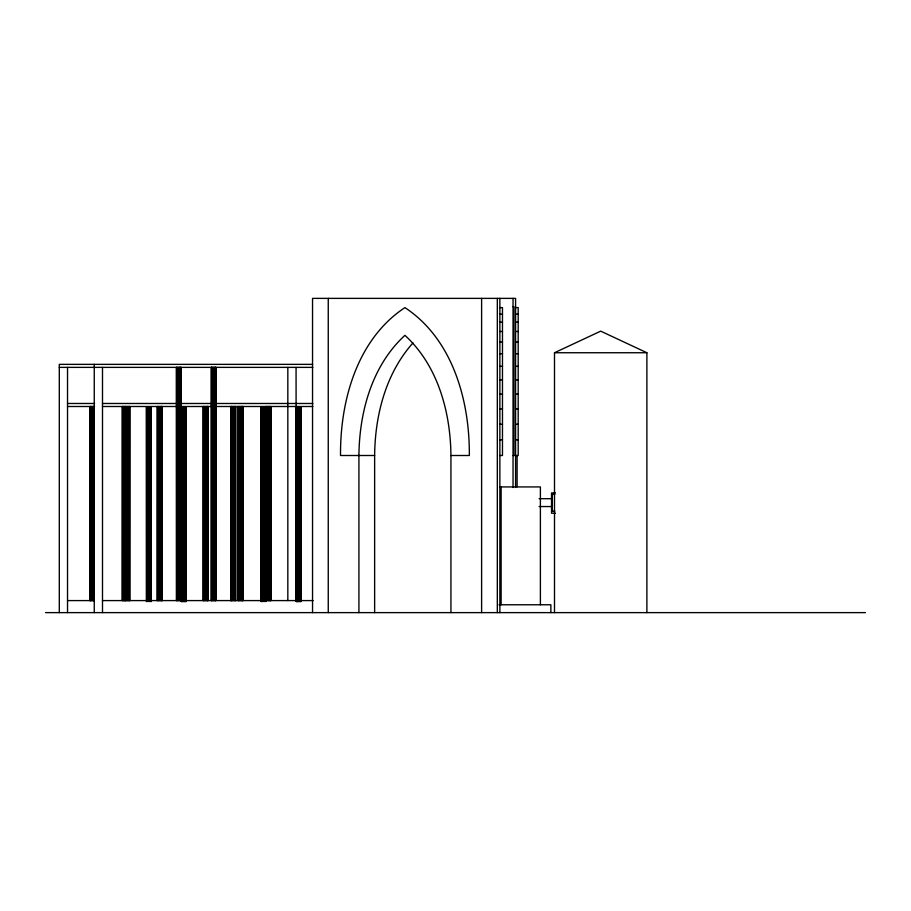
<?xml version="1.0" encoding="UTF-8"?>
<svg xmlns="http://www.w3.org/2000/svg" width="911" height="911" viewBox="0 0 911 911"><rect width="100%" height="100%" fill="white"/><g stroke="black" fill="none" stroke-linecap="round" stroke-linejoin="round"><path stroke-width="1.37" d="M374.637 612.625L374.637 455.5C375.013 415.382 385.717 373.396 412.979 342.923M554.503 612.625L554.503 352.739L600.702 331.149L646.89 352.739L646.89 612.625M513.041 306.7L513.963 306.7L513.963 455.5L513.041 455.5M499.866 307.611L502.473 307.611L502.473 455.5L499.866 455.5M515.58 307.611L518.188 307.611L518.188 455.5L514.613 455.5M499.866 314.193L502.473 314.193M515.58 314.193L518.188 314.193M499.866 322.175L502.473 322.175M515.58 322.175L518.188 322.175M499.866 331.49L502.473 331.49M515.58 331.49L518.188 331.49M499.866 342.024L502.473 342.024M515.58 342.024L518.188 342.024M554.503 352.739L646.89 352.739M499.866 353.684L502.473 353.684M515.58 353.684L518.188 353.684M312.598 364.366L59.295 364.366L59.295 612.625M499.866 366.347L502.473 366.347M515.58 366.347L518.188 366.347M59.295 367.372L312.837 367.372M499.866 379.876L502.473 379.876M515.58 379.876L518.188 379.876M499.866 394.133L502.473 394.133M515.58 394.133L518.188 394.133M67.528 403.482L94.539 403.482M102.499 403.482L312.837 403.482M67.528 406.5L94.539 406.5M102.499 406.5L312.837 406.5M266.16 407.399L261.218 407.399L261.218 601.499M499.866 408.982L502.473 408.982M515.58 408.982L518.188 408.982M499.866 424.264L502.473 424.264M515.58 424.264L518.188 424.264M499.866 439.819L502.473 439.819M515.58 439.819L518.188 439.819M374.637 455.5L340.52 455.5C340.099 400.874 356.987 339.222 404.928 307.611C452.881 339.222 469.769 400.874 469.336 455.5L450.934 455.5C450.512 412.023 437.895 365.55 404.928 335.339C371.961 365.55 359.355 412.023 358.923 455.5L358.923 612.625M499.843 486.93L540.394 486.93L540.394 604.767M555.459 492.931L551.531 492.931L551.531 513.223L555.459 513.223M554.822 494.366L552.317 494.366L552.317 511.128L554.822 511.128M539.13 498.693L551.702 498.693M539.13 506.55L551.702 506.55M67.528 600.588L94.368 600.588M102.499 600.588L182.12 600.588M184.933 600.588L297.202 600.588M300.789 600.588L313.168 600.588M181.266 601.499L186.208 601.499L186.117 407.399L181.266 407.399L181.346 601.499M296.177 601.499L301.12 601.499L301.12 407.399L296.177 407.399L296.269 601.499L296.064 367.372M499.046 604.767L550.87 604.767L550.87 612.625M45.55 612.625L865.45 612.625M517.106 455.5L517.106 486.725M515.58 487.499L515.58 298.375L312.541 298.375L312.541 612.625M513.041 298.375L513.041 487.499M501.118 486.93L501.118 604.767M499.866 298.375L499.866 612.625M497.326 298.375L497.326 612.625M481.612 298.375L481.612 612.625M450.934 455.5L450.934 612.625M328.256 298.375L328.256 612.625M300.789 407.399L300.789 601.499M300.402 407.399L300.402 601.499M299.89 407.399L299.89 601.499M299.286 407.399L299.286 601.499M298.649 407.399L298.649 601.499M298.011 407.399L298.011 601.499M297.419 407.399L297.419 601.499M296.906 407.399L296.906 601.499M296.508 407.399L296.508 601.499M287.83 367.372L287.83 600.588M270.453 406.5L270.453 600.588M270.055 406.5L270.055 600.588M269.554 406.5L269.554 600.588M268.95 406.5L268.95 600.588M268.312 406.5L268.312 600.588M267.675 406.5L267.675 600.588M267.082 406.5L267.082 600.588M266.57 406.5L266.57 600.588M266.171 406.5L266.171 600.588M265.921 406.5L265.841 600.588M265.83 407.399L265.83 601.499M265.431 407.399L265.431 601.499M264.919 407.399L264.919 601.499M264.327 407.399L264.327 601.499M263.689 407.399L263.689 601.499M263.051 407.399L263.051 601.499M262.448 407.399L262.448 601.499M261.947 407.399L261.947 601.499M261.548 407.399L261.548 601.499M261.298 407.399L261.298 601.499M242.93 406.5L242.93 600.588M242.85 406.5L242.85 600.588M242.599 406.5L242.599 600.588M242.212 406.5L242.212 600.588M241.7 406.5L241.7 600.588M241.108 406.5L241.108 600.588M240.458 406.5L240.458 600.588M239.821 406.5L239.821 600.588M239.229 406.5L239.229 600.588M238.716 406.5L238.716 600.588M238.329 406.5L238.329 600.588M238.078 406.5L237.999 600.588M235.733 406.5L235.733 600.588M235.494 406.5L235.494 600.588M235.095 406.5L235.095 600.588M234.582 406.5L234.582 600.588M233.99 406.5L233.99 600.588M233.353 406.5L233.353 600.588M232.715 406.5L232.715 600.588M232.111 406.5L232.111 600.588M231.599 406.5L231.599 600.588M231.212 406.5L231.212 600.588M230.961 406.5L230.961 600.588M230.882 406.5L230.882 600.588M216.123 367.372L215.884 600.588M215.702 367.372L215.702 600.588M215.531 367.372L215.531 600.588M215.053 367.372L215.053 600.588M214.472 367.372L214.472 600.588M213.846 367.372L213.846 600.588M213.208 367.372L213.208 600.588M212.593 367.372L212.593 600.588M212.058 367.372L212.058 600.588M211.637 367.372L211.637 600.588M211.454 367.372L211.454 600.588M211.352 367.372L211.25 600.588M207.97 406.5L207.97 600.588M207.89 406.5L207.89 600.588M207.64 406.5L207.64 600.588M207.252 406.5L207.252 600.588M206.74 406.5L206.74 600.588M206.137 406.5L206.137 600.588M205.499 406.5L205.499 600.588M204.861 406.5L204.861 600.588M204.269 406.5L204.269 600.588M203.757 406.5L203.757 600.588M203.358 406.5L203.358 600.588M203.119 406.5L203.119 600.588M185.878 407.399L185.878 601.499M185.48 407.399L185.48 601.499M184.967 407.399L184.967 601.499M184.375 407.399L184.375 601.499M183.737 407.399L183.737 601.499M183.1 407.399L183.1 601.499M182.496 407.399L182.496 601.499M181.984 407.399L181.984 601.499M181.596 407.399L181.596 601.499M181.027 367.372L181.118 407.194M180.925 367.372L180.925 600.588M180.572 367.372L180.572 600.588M180.082 367.372L180.082 600.588M179.513 367.372L179.513 600.588M178.886 367.372L178.886 600.588M178.249 367.372L178.249 600.588M177.634 367.372L177.634 600.588M177.098 367.372L177.098 600.588M176.677 367.372L176.677 600.588M176.29 367.372L176.381 600.588M162.078 406.5L162.078 600.588M161.999 406.5L161.999 600.588M161.748 406.5L161.748 600.588M161.349 406.5L161.349 600.588M160.837 406.5L160.837 600.588M160.245 406.5L160.245 600.588M159.607 406.5L159.607 600.588M158.969 406.5L158.969 600.588M158.366 406.5L158.366 600.588M157.865 406.5L157.865 600.588M157.466 406.5L157.466 600.588M157.216 406.5L157.136 600.588M151.249 601.499L151.249 407.399L146.307 407.399L146.386 601.499M151.158 407.399L151.158 601.499M150.919 407.399L150.919 601.499M150.52 407.399L150.52 601.499M150.008 407.399L150.008 601.499M149.415 407.399L149.415 601.499M148.778 407.399L148.778 601.499M148.129 407.399L148.129 601.499M147.536 407.399L147.536 601.499M147.024 407.399L147.024 601.499M146.637 407.399L146.637 601.499M129.909 406.5L129.817 600.588M129.578 406.5L129.578 600.588M129.18 406.5L129.18 600.588M128.667 406.5L128.667 600.588M128.075 406.5L128.075 600.588M127.438 406.5L127.438 600.588M126.788 406.5L126.788 600.588M126.196 406.5L126.196 600.588M125.684 406.5L125.684 600.588M125.297 406.5L125.297 600.588M124.648 406.5L124.648 600.588M124.01 406.5L124.01 600.588M123.406 406.5L123.406 600.588M122.894 406.5L122.894 600.588M122.507 406.5L122.507 600.588M122.256 406.5L122.176 600.588M102.499 367.372L102.499 612.625M94.254 364.366L94.254 612.625M94.22 406.5L94.22 600.588M93.708 406.5L93.708 600.588M93.116 406.5L93.116 600.588M92.466 406.5L92.466 600.588M91.829 406.5L91.829 600.588M91.237 406.5L91.237 600.588M90.724 406.5L90.724 600.588M90.337 406.5L90.337 600.588M90.087 406.5L90.087 600.588M89.995 406.5L89.995 600.588M67.528 367.372L67.528 612.625M270.783 600.588L270.783 406.5L270.704 600.588M125.046 600.588L125.046 406.5L124.966 600.588"/></g></svg>
